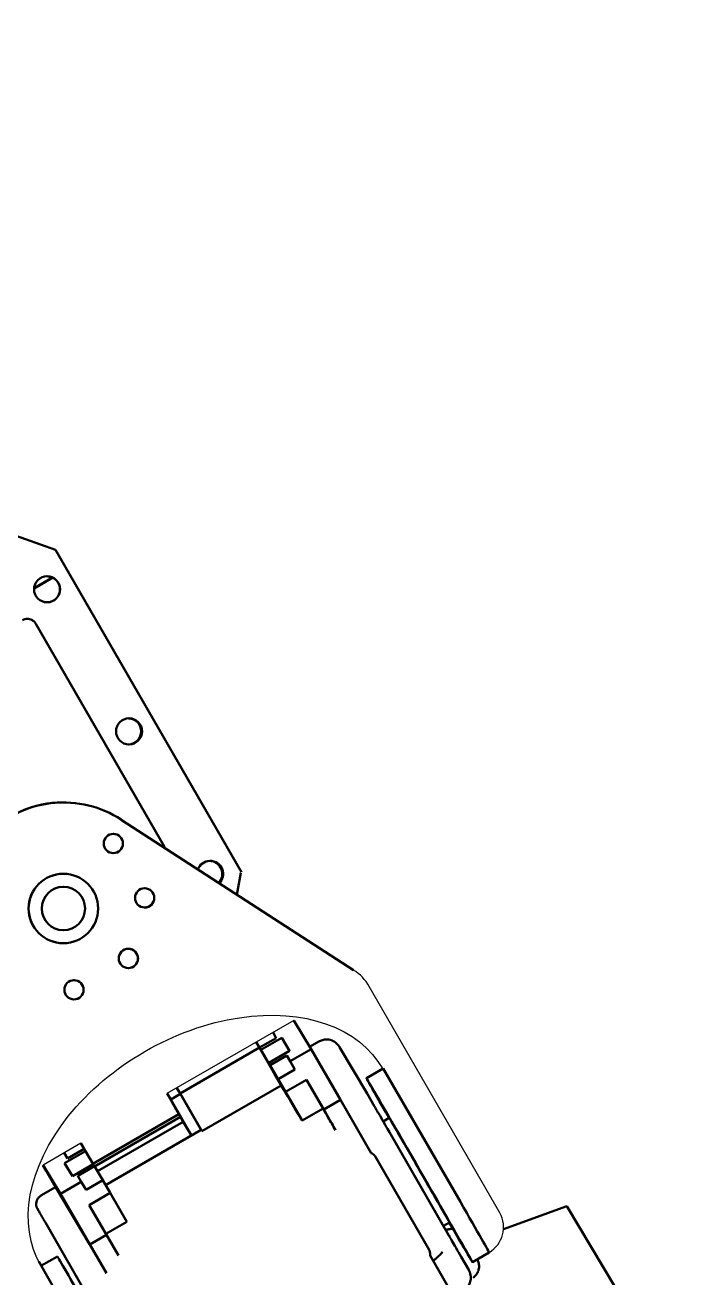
# Model space of a CAD drawing. Header units: millimetres. Extents: x 69 to 732, y 327 to 990.
# Drawn here: x 526 to 595.1, y 404.9 to 534.8 of the extents above; entities that cross this region are included whole.
import ezdxf

# ---------------------------------------------------------------- set-up
doc = ezdxf.new("R2010")
doc.units = ezdxf.units.MM
doc.header["$LTSCALE"] = 2
doc.layers.add('Visible (ISO)', color=7, linetype='Continuous', lineweight=50)

msp = doc.modelspace()

# ---------------------------------------------------------------- linework, layer by layer
for p, q in [((575.25, 411.63), (561.71, 435.12)), ((553.91, 431.58), (540.74, 424)), ((531.81, 418.85), (527.92, 416.6))]:
    msp.add_line(p, q)
msp.add_circle((400.58, 658.44), 331.64)
for centre, radius, start, end in [((557.38, 432.62), 5, 29.9636, 57.0906), ((572.65, 410.14), 3, 299.9637, 29.9636)]:
    msp.add_arc(centre, radius, start, end)
at = {"extrusion": (0, 0, -1)}
msp.add_ellipse((545.39, 416.38), major_axis=(17.73, 10.19), ratio=0.677756, start_param=9.420836, end_param=12.566371, dxfattribs=at)
at = {"layer": 'Visible (ISO)'}
for p, q in [((521.77, 483.03), (529.18, 480.38)), ((529.18, 480.38), (548.48, 446.95)), ((529.18, 480.38), (548.48, 446.95)), ((528.88, 477.52), (526.96, 476.41)), ((526.96, 476.39), (528.89, 477.51)), ((526.27, 473.23), (526.27, 473.23)), ((540.49, 449.6), (527.14, 472.73)), ((540.49, 449.6), (527.14, 472.73)), ((528.88, 454.14), (528.89, 454.14)), ((529.99, 454.2), (530, 454.2)), ((530.01, 454.2), (530, 454.2)), ((560.1, 436.82), (536.01, 452.41)), ((530, 446.8), (530, 446.8)), ((548.39, 446.89), (547.98, 444.61)), ((530, 445.45), (530, 445.45)), ((529.99, 440.95), (530, 440.95)), ((529.99, 439.6), (529.99, 439.6)), ((555.68, 428.6), (553.91, 431.58)), ((552.08, 429.77), (551.74, 430.34)), ((552.07, 429.76), (551.74, 430.33)), ((550.33, 428.78), (542.1, 424.03)), ((550, 429.33), (550.26, 428.88)), ((550.01, 429.33), (551.98, 425.9)), ((550.26, 428.88), (550.33, 428.78)), ((552.59, 424.85), (550.33, 428.78)), ((550.35, 428.77), (552.08, 429.77)), ((550.48, 428.54), (550.35, 428.77)), ((552.43, 425.16), (550.35, 428.77)), ((552.65, 429.79), (550.48, 428.54)), ((553.46, 428.43), (552.65, 429.79)), ((552.65, 429.79), (553.44, 428.42)), ((556.55, 429.43), (555.54, 428.85)), ((558.63, 428.83), (561.5, 424.01)), ((553.23, 423.76), (550.48, 428.54)), ((551.29, 427.18), (553.46, 428.43)), ((553.16, 427.95), (551.43, 426.95)), ((554, 426.5), (553.16, 427.95)), ((553.52, 427.36), (553.16, 427.95)), ((553.52, 427.36), (555.68, 428.6)), ((558.73, 423.35), (555.68, 428.6)), ((551.43, 426.95), (551.29, 427.18)), ((551.29, 427.18), (554.05, 422.4)), ((551.43, 426.95), (553.51, 423.35)), ((552.28, 425.5), (554.01, 426.5)), ((553.52, 427.36), (554.01, 426.5)), ((561.43, 425.6), (563.16, 426.6)), ((563.16, 426.6), (571.17, 412.77)), ((551.98, 425.9), (551.99, 425.91)), ((552.87, 424.38), (551.98, 425.9)), ((553.04, 424.19), (552.28, 425.5)), ((553.95, 422.6), (552.28, 425.5)), ((552.43, 425.16), (552.89, 424.35)), ((555.21, 425.44), (553.04, 424.19)), ((555.21, 425.44), (556.93, 422.46)), ((557, 422.35), (555.21, 425.44)), ((542.33, 421.24), (540.75, 424)), ((540.77, 424.01), (541.13, 423.4)), ((541.13, 423.4), (542.13, 423.97)), ((542.13, 423.97), (541.76, 424.58)), ((541.77, 424.58), (542.1, 424.03)), ((542.1, 424.03), (544.36, 420.11)), ((544.28, 420.23), (542.13, 423.97)), ((552.59, 424.85), (544.36, 420.11)), ((552.87, 424.38), (552.59, 424.85)), ((552.89, 424.35), (552.87, 424.38)), ((553.23, 423.76), (552.89, 424.35)), ((554.76, 421.21), (553.04, 424.19)), ((553.26, 423.78), (553.23, 423.76)), ((561.51, 424), (562.27, 422.67)), ((541.13, 423.4), (543.28, 419.66)), ((553.51, 423.35), (553.52, 423.35)), ((554.39, 421.82), (553.51, 423.35)), ((553.95, 422.6), (554.41, 421.79)), ((554.39, 421.82), (554.05, 422.4)), ((556.93, 422.46), (554.76, 421.21)), ((556.93, 422.46), (557.06, 422.23)), ((558.73, 423.35), (557, 422.35)), ((557, 422.35), (558.22, 420.22)), ((561.91, 417.83), (558.73, 423.35)), ((533.06, 416.71), (541.98, 421.86)), ((533.24, 416.46), (542.14, 421.59)), ((533.54, 415.95), (542.43, 421.08)), ((543.28, 419.66), (542.33, 421.24)), ((554.41, 421.79), (554.39, 421.82)), ((554.76, 421.21), (554.41, 421.79)), ((563.17, 421.12), (563.8, 421.48)), ((544.28, 420.23), (534.37, 414.52)), ((544.36, 420.11), (544.28, 420.23)), ((563.82, 419.99), (569.98, 409.29)), ((531.81, 418.85), (532.14, 418.27)), ((530.42, 417.28), (530.08, 417.85)), ((530.12, 416.8), (532.29, 418.05)), ((532.16, 418.28), (530.42, 417.28)), ((532.29, 418.05), (532.16, 418.28)), ((533.08, 416.68), (532.29, 418.05)), ((567.92, 407.79), (562.37, 417.44)), ((527.86, 416.57), (528.2, 415.98)), ((529.69, 413.62), (527.92, 416.6)), ((528.2, 415.98), (529.17, 414.29)), ((530.94, 415.44), (530.12, 416.8)), ((533.1, 416.69), (530.94, 415.44)), ((531.5, 415.47), (533.24, 416.47)), ((533.24, 416.47), (533.1, 416.69)), ((533.24, 416.47), (534.08, 415.01)), ((531.86, 414.87), (529.69, 413.62)), ((531.86, 414.87), (531.5, 415.47)), ((531.86, 414.87), (532.35, 414.02)), ((534.09, 415.01), (532.35, 414.02)), ((534.85, 413.7), (534.09, 415.01)), ((527.68, 413.42), (529.19, 414.3)), ((532.72, 408.39), (529.22, 414.26)), ((532.74, 408.37), (529.69, 413.62)), ((532.68, 412.45), (534.85, 413.7)), ((536.57, 410.72), (534.85, 413.7)), ((534.47, 409.37), (532.68, 412.45)), ((575.65, 409.94), (582.22, 412.34)), ((582.22, 412.34), (589.85, 399.55)), ((528.13, 410.63), (532.95, 402.25)), ((534.41, 409.47), (536.57, 410.72)), ((569.41, 410.29), (570.05, 410.65)), ((534.47, 409.37), (532.74, 408.37)), ((535.7, 407.23), (534.47, 409.37)), ((532.74, 408.37), (534.46, 405.38)), ((527.68, 406.14), (529.38, 407.12)), ((571.21, 401.68), (568.03, 407.2)), ((572.03, 405.74), (571.26, 407.06)), ((572.42, 406.54), (574.15, 407.54)), ((535.65, 392.29), (527.44, 406.59)), ((572.01, 405.23), (572.01, 405.23))]:
    msp.add_line(p, q, dxfattribs=at)
for centre, major_axis, ratio in [((528.31, 476.3), (0, -1.35), 0.999995), ((536.81, 461.57), (0, -1.35), 0.999995), ((535.18, 449.94), (-0.001, -1), 0.999995), ((530, 443.2), (0, -3.6), 0.999995), ((530, 443.2), (0, -2.25), 0.999995), ((538.43, 444.3), (-0.001, -1), 0.999995), ((536.74, 438.02), (-0.001, -1), 0.999995), ((531.1, 434.77), (-0.001, -1), 0.999995), ((529.41, 414.02), (-0.67, 1.17), 0.002632), ((530.94, 411.46), (-0.67, 1.17), 0.002632)]:
    msp.add_ellipse(centre, major_axis=major_axis, ratio=ratio, dxfattribs=at)
for centre, major_axis, ratio, start_param, end_param in [((528.22, 476.3), (0, 1.35), 0.999995, 5.803509, 6.249406), ((528.22, 476.3), (0, 1.35), 0.999995, 5.80685, 6.252222), ((528.3, 476.3), (0, -1.35), 0.999995, 0.002814, 3.138778), ((526.27, 472.23), (0, 1), 0.999995, 0, 0.523599), ((526.27, 472.23), (0.97, 0.244), 0.999822, 0.850534, 1.324578), ((526.27, 472.23), (0, 1), 0.999995, 6.228337, 6.279386), ((536.72, 461.57), (0, -1.35), 0.999995, 0.033779, 3.107814), ((536.72, 461.57), (0, 1.35), 0.999995, 3.172556, 6.252222), ((536.8, 461.57), (0, -1.35), 0.999995, 0.002814, 3.138778), ((529.99, 443.2), (0.01, 11), 0.999995, 0, 1.657527), ((529.99, 443.2), (0.01, 11), 0.999995, 0, 1.624304), ((529.99, 443.2), (0.01, 11), 0.999995, 0, 0.102141), ((530, 443.2), (0.01, 11), 0.999995, 5.706079, 6.385327), ((535.17, 449.94), (-0.001, -1), 0.999995, 0.00304, 3.138553), ((545.22, 446.79), (0, 1.35), 0.999995, 3.894358, 7.5178), ((545.13, 446.79), (0, 1.35), 0.999995, 3.932141, 6.249406), ((545.14, 446.79), (0, 1.35), 0.999995, 3.929004, 6.252222), ((545.21, 446.79), (0, 1.35), 0.999995, 3.897519, 6.280371), ((529.99, 443.2), (0, -3.6), 0.999995, 3.141593, 6.283185), ((530, 443.2), (0, -2.25), 0.999995, 3.141593, 6.283185), ((538.42, 444.3), (-0.001, -1), 0.999995, 0.00304, 3.138553), ((536.73, 438.02), (-0.001, -1), 0.999995, 0.00304, 3.138553), ((531.1, 434.77), (-0.001, -1), 0.999995, 0.00304, 3.138553), ((557.05, 428.56), (0.499, -0.866), 0.002767, 3.141568, 3.141642), ((566.92, 416.07), (-5.49, 9.53), 0.002632, 2.175091, 7.249687), ((558.04, 420.52), (-1, 1.73), 0.002632, 4.536336, 6.107133), ((566.92, 416.07), (3.12, -5.41), 0.002632, 0, 3.141593), ((562.52, 419.25), (1.3, 0.75), 0.707956, 6.279477, 6.283202), ((527.89, 416.57), (0.67, -1.17), 0.002632, 4.706448, 7.859923), ((530.69, 411.7), (-1.5, 2.6), 0.002632, 6.107133, 6.283185), ((568.66, 417.07), (-5.49, 9.53), 0.002632, 3.141593, 4.242821), ((534.19, 405.83), (-1.5, 2.6), 0.002632, 4.536336, 6.107133), ((534.87, 397.59), (5.49, -9.53), 0.002632, 0, 3.141593)]:
    msp.add_ellipse(centre, major_axis=major_axis, ratio=ratio, start_param=start_param, end_param=end_param, dxfattribs=at)
for points, knots in [([(526.73, 473.12), (526.82, 473.07), (526.91, 473), (527.05, 472.87), (527.1, 472.8), (527.14, 472.73)], [0, 0, 0, 0, 0.0324465, 0.0324465, 0.05709906, 0.05709906, 0.05709906, 0.05709906]), ([(556.55, 429.43), (556.68, 429.5), (556.83, 429.56), (557.13, 429.62), (557.28, 429.63), (557.58, 429.6), (557.73, 429.56), (558.02, 429.44), (558.15, 429.35), (558.41, 429.13), (558.53, 428.99), (558.63, 428.83)], [0.0000057, 0.0000057, 0.0000057, 0.0000057, 0.0458867, 0.0458867, 0.090865, 0.090865, 0.137274, 0.137274, 0.1862607, 0.1862607, 0.2424145, 0.2424145, 0.2424145, 0.2424145]), ([(562.27, 422.67), (562.46, 422.35), (562.65, 422.01), (563.02, 421.37), (563.2, 421.06), (563.53, 420.49), (563.69, 420.23), (563.82, 420)], [0, 0, 0, 0, 0.1132339, 0.1132339, 0.2244318, 0.2244318, 0.3350453, 0.3350453, 0.3350453, 0.3350453]), ([(561.91, 417.83), (561.98, 417.8), (562.05, 417.76), (562.21, 417.65), (562.31, 417.54), (562.37, 417.44)], [0.3454631, 0.3454631, 0.3454631, 0.3454631, 0.36719722, 0.36719722, 0.40408727, 0.40408727, 0.40408727, 0.40408727]), ([(528.13, 410.63), (528.02, 410.81), (527.92, 410.99), (527.73, 411.32), (527.64, 411.47), (527.5, 411.72), (527.44, 411.83), (527.35, 411.99), (527.32, 412.03), (527.3, 412.08), (527.29, 412.09), (527.28, 412.11), (527.28, 412.11), (527.27, 412.13), (527.27, 412.14), (527.26, 412.16), (527.25, 412.17), (527.24, 412.2), (527.23, 412.22), (527.21, 412.28), (527.2, 412.32), (527.18, 412.44), (527.17, 412.53), (527.18, 412.72), (527.21, 412.83), (527.28, 413.02), (527.34, 413.12), (527.47, 413.28), (527.56, 413.35), (527.66, 413.41), (527.67, 413.42), (527.68, 413.42)], [0, 0, 0, 0, 0.0650373, 0.0650373, 0.1289259, 0.1289259, 0.1930045, 0.1930045, 0.2576906, 0.2576906, 0.2697465, 0.2697465, 0.2724207, 0.2724207, 0.2763691, 0.2763691, 0.2801511, 0.2801511, 0.2863216, 0.2863216, 0.2991536, 0.2991536, 0.3246667, 0.3246667, 0.3562701, 0.3562701, 0.3881302, 0.3881302, 0.4199947, 0.4199947, 0.4232879, 0.4232879, 0.4232879, 0.4232879]), ([(569.66, 409.85), (569.76, 409.89), (569.87, 409.92), (570.12, 409.97), (570.27, 409.98), (570.42, 409.96)], [0.01487138, 0.01487138, 0.01487138, 0.01487138, 0.04702325, 0.04702325, 0.09179395, 0.09179395, 0.09179395, 0.09179395]), ([(569.99, 409.28), (570.07, 409.15), (570.17, 408.96), (570.42, 408.53), (570.56, 408.28), (570.89, 407.71), (571.08, 407.39), (571.26, 407.06)], [0, 0, 0, 0, 0.1100874, 0.1100874, 0.219923, 0.219923, 0.3349061, 0.3349061, 0.3349061, 0.3349061]), ([(567.92, 407.79), (567.98, 407.69), (568.02, 407.55), (568.04, 407.36), (568.04, 407.28), (568.03, 407.2)], [0.40408727, 0.40408727, 0.40408727, 0.40408727, 0.44097733, 0.44097733, 0.46271145, 0.46271145, 0.46271145, 0.46271145]), ([(569.32, 407.59), (569.27, 407.52), (569.21, 407.46), (569.1, 407.33), (569.04, 407.27), (568.91, 407.15), (568.84, 407.09), (568.71, 406.96), (568.64, 406.9), (568.5, 406.78), (568.42, 406.71), (568.35, 406.65)], [5.1542559, 5.1542559, 5.1542559, 5.1542559, 5.2302039, 5.2302039, 5.3061519, 5.3061519, 5.3820998, 5.3820998, 5.4580478, 5.4580478, 5.5330913, 5.5330913, 5.5330913, 5.5330913]), ([(572.91, 406.82), (572.91, 406.82), (572.91, 406.82), (572.92, 406.81), (572.92, 406.8), (572.93, 406.78), (572.93, 406.78), (572.94, 406.76), (572.95, 406.75), (572.95, 406.74), (572.96, 406.73), (572.97, 406.7), (572.98, 406.69), (572.99, 406.65), (573.01, 406.62), (573.04, 406.53), (573.06, 406.46), (573.1, 406.25), (573.11, 406.11), (573.09, 405.82), (573.05, 405.67), (572.93, 405.39), (572.84, 405.25), (572.67, 405.05), (572.58, 404.98), (572.49, 404.91)], [0.6302214, 0.6302214, 0.6302214, 0.6302214, 0.6332161, 0.6332161, 0.6426078, 0.6426078, 0.6483669, 0.6483669, 0.6511604, 0.6511604, 0.6548982, 0.6548982, 0.6595803, 0.6595803, 0.6685097, 0.6685097, 0.6898155, 0.6898155, 0.7311867, 0.7311867, 0.7773904, 0.7773904, 0.82359, 0.82359, 0.857395, 0.857395, 0.857395, 0.857395]), ([(572.03, 405.74), (572.12, 405.57), (572.19, 405.38), (572.25, 405.01), (572.26, 404.82), (572.19, 404.47), (572.13, 404.3), (571.97, 404.01), (571.86, 403.89), (571.67, 403.72), (571.6, 403.67), (571.52, 403.62)], [0.0001156, 0.0001156, 0.0001156, 0.0001156, 0.0607404, 0.0607404, 0.1171924, 0.1171924, 0.1694606, 0.1694606, 0.2173145, 0.2173145, 0.2451195, 0.2451195, 0.2451195, 0.2451195])]:
    msp.add_open_spline(points, degree=3, knots=knots, dxfattribs=at)
for points in [[(527.14, 472.73), (527.14, 472.73), (527.14, 472.73), (527.14, 472.73)], [(558.63, 428.83), (558.63, 428.83), (558.63, 428.83), (558.63, 428.83)], [(561.5, 424.01), (561.5, 424.01), (561.5, 424.01), (561.5, 424.01)], [(561.5, 424.01), (561.51, 424), (561.51, 424), (561.51, 424)], [(563.82, 420), (563.82, 419.99), (563.82, 419.99), (563.82, 419.99)], [(569.98, 409.29), (569.99, 409.29), (569.99, 409.28), (569.99, 409.28)]]:
    msp.add_open_spline(points, degree=3, dxfattribs=at)

doc.saveas('drawing.dxf')
